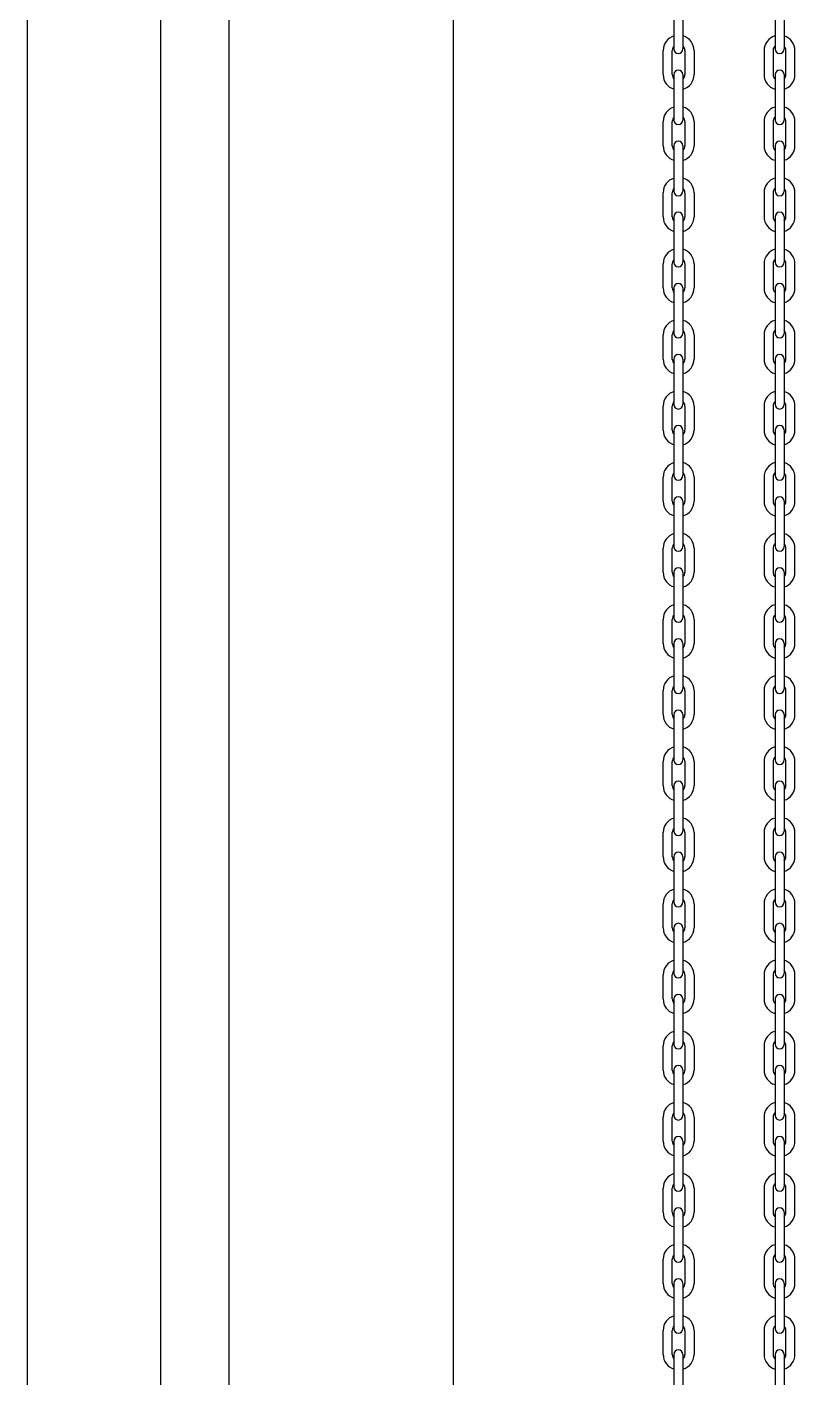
# Model space of a CAD drawing. Header units: millimetres. Extents: x 909 to 159266, y 137 to 21462.
# Drawn here: x 90948.8 to 91174.2, y 16681.1 to 17077.6 of the extents above; entities that cross this region are included whole.
import ezdxf

# ---------------------------------------------------------------- set-up
doc = ezdxf.new("R2010")
doc.units = ezdxf.units.MM
doc.header["$LTSCALE"] = 50
doc.header["$MEASUREMENT"] = 0
doc.layers.add('OHD Frame', color=2, linetype='Continuous')
doc.layers.add('OHD Track', color=4, linetype='Continuous')

msp = doc.modelspace()

# ---------------------------------------------------------------- linework, layer by layer
at = {"color": 7, "linetype": 'Continuous'}
for p, q in [((91138.62, 17084.46, 0), (91138.62, 17071.13, 0)), ((91141.29, 17084.46, 0), (91141.29, 17071.13, 0)), ((91168.37, 17084.46, 0), (91168.37, 17071.13, 0)), ((91171.04, 17084.46, 0), (91171.04, 17071.13, 0)), ((91135.49, 17063.59, 0), (91135.49, 17070.66, 0)), ((91138.16, 17063.59, 0), (91138.16, 17070.66, 0)), ((91141.89, 17070.66, 0), (91141.89, 17063.59, 0)), ((91144.56, 17070.66, 0), (91144.56, 17063.59, 0)), ((91165.1, 17070.66, 0), (91165.1, 17063.59, 0)), ((91167.77, 17070.66, 0), (91167.77, 17063.59, 0)), ((91171.5, 17063.59, 0), (91171.5, 17070.66, 0)), ((91174.17, 17063.59, 0), (91174.17, 17070.66, 0)), ((91138.62, 17063.59, 0), (91138.62, 17050.26, 0)), ((91141.29, 17063.59, 0), (91141.29, 17050.26, 0)), ((91168.37, 17063.59, 0), (91168.37, 17050.26, 0)), ((91171.04, 17063.59, 0), (91171.04, 17050.26, 0)), ((91135.49, 17042.73, 0), (91135.49, 17049.79, 0)), ((91138.16, 17042.73, 0), (91138.16, 17049.79, 0)), ((91141.89, 17049.79, 0), (91141.89, 17042.73, 0)), ((91144.56, 17049.79, 0), (91144.56, 17042.73, 0)), ((91165.1, 17049.79, 0), (91165.1, 17042.73, 0)), ((91167.77, 17049.79, 0), (91167.77, 17042.73, 0)), ((91171.5, 17042.73, 0), (91171.5, 17049.79, 0)), ((91174.17, 17042.73, 0), (91174.17, 17049.79, 0)), ((91138.62, 17042.73, 0), (91138.62, 17029.39, 0)), ((91141.29, 17042.73, 0), (91141.29, 17029.39, 0)), ((91168.37, 17042.73, 0), (91168.37, 17029.39, 0)), ((91171.04, 17042.73, 0), (91171.04, 17029.39, 0)), ((91135.49, 17021.86, 0), (91135.49, 17028.93, 0)), ((91138.16, 17021.86, 0), (91138.16, 17028.93, 0)), ((91141.89, 17028.93, 0), (91141.89, 17021.86, 0)), ((91144.56, 17028.93, 0), (91144.56, 17021.86, 0)), ((91165.1, 17028.93, 0), (91165.1, 17021.86, 0)), ((91167.77, 17028.93, 0), (91167.77, 17021.86, 0)), ((91171.5, 17021.86, 0), (91171.5, 17028.93, 0)), ((91174.17, 17021.86, 0), (91174.17, 17028.93, 0)), ((91138.62, 17021.86, 0), (91138.62, 17008.53, 0)), ((91141.29, 17021.86, 0), (91141.29, 17008.53, 0)), ((91168.37, 17021.86, 0), (91168.37, 17008.53, 0)), ((91171.04, 17021.86, 0), (91171.04, 17008.53, 0)), ((91135.49, 17000.99, 0), (91135.49, 17008.06, 0)), ((91138.16, 17000.99, 0), (91138.16, 17008.06, 0)), ((91141.89, 17008.06, 0), (91141.89, 17000.99, 0)), ((91144.56, 17008.06, 0), (91144.56, 17000.99, 0)), ((91165.1, 17008.06, 0), (91165.1, 17000.99, 0)), ((91167.77, 17008.06, 0), (91167.77, 17000.99, 0)), ((91171.5, 17000.99, 0), (91171.5, 17008.06, 0)), ((91174.17, 17000.99, 0), (91174.17, 17008.06, 0)), ((91138.62, 17000.99, 0), (91138.62, 16987.66, 0)), ((91141.29, 17000.99, 0), (91141.29, 16987.66, 0)), ((91168.37, 17000.99, 0), (91168.37, 16987.66, 0)), ((91171.04, 17000.99, 0), (91171.04, 16987.66, 0)), ((91135.49, 16980.13, 0), (91135.49, 16987.19, 0)), ((91138.16, 16980.13, 0), (91138.16, 16987.19, 0)), ((91141.89, 16987.19, 0), (91141.89, 16980.13, 0)), ((91144.56, 16987.19, 0), (91144.56, 16980.13, 0)), ((91165.1, 16987.19, 0), (91165.1, 16980.13, 0)), ((91167.77, 16987.19, 0), (91167.77, 16980.13, 0)), ((91171.5, 16980.13, 0), (91171.5, 16987.19, 0)), ((91174.17, 16980.13, 0), (91174.17, 16987.19, 0)), ((91138.62, 16980.13, 0), (91138.62, 16966.79, 0)), ((91141.29, 16980.13, 0), (91141.29, 16966.79, 0)), ((91168.37, 16980.13, 0), (91168.37, 16966.79, 0)), ((91171.04, 16980.13, 0), (91171.04, 16966.79, 0)), ((91135.49, 16959.26, 0), (91135.49, 16966.33, 0)), ((91138.16, 16959.26, 0), (91138.16, 16966.33, 0)), ((91141.89, 16966.33, 0), (91141.89, 16959.26, 0)), ((91144.56, 16966.33, 0), (91144.56, 16959.26, 0)), ((91165.1, 16966.33, 0), (91165.1, 16959.26, 0)), ((91167.77, 16966.33, 0), (91167.77, 16959.26, 0)), ((91171.5, 16959.26, 0), (91171.5, 16966.33, 0)), ((91174.17, 16959.26, 0), (91174.17, 16966.33, 0)), ((91138.62, 16959.26, 0), (91138.62, 16945.93, 0)), ((91141.29, 16959.26, 0), (91141.29, 16945.93, 0)), ((91168.37, 16959.26, 0), (91168.37, 16945.93, 0)), ((91171.04, 16959.26, 0), (91171.04, 16945.93, 0)), ((91135.49, 16938.39, 0), (91135.49, 16945.46, 0)), ((91138.16, 16938.39, 0), (91138.16, 16945.46, 0)), ((91141.89, 16945.46, 0), (91141.89, 16938.39, 0)), ((91144.56, 16945.46, 0), (91144.56, 16938.39, 0)), ((91165.1, 16945.46, 0), (91165.1, 16938.39, 0)), ((91167.77, 16945.46, 0), (91167.77, 16938.39, 0)), ((91171.5, 16938.39, 0), (91171.5, 16945.46, 0)), ((91174.17, 16938.39, 0), (91174.17, 16945.46, 0)), ((91138.62, 16938.39, 0), (91138.62, 16925.06, 0)), ((91141.29, 16938.39, 0), (91141.29, 16925.06, 0)), ((91168.37, 16938.39, 0), (91168.37, 16925.06, 0)), ((91171.04, 16938.39, 0), (91171.04, 16925.06, 0)), ((91135.49, 16917.53, 0), (91135.49, 16924.59, 0)), ((91138.16, 16917.53, 0), (91138.16, 16924.59, 0)), ((91141.89, 16924.59, 0), (91141.89, 16917.53, 0)), ((91144.56, 16924.59, 0), (91144.56, 16917.53, 0)), ((91165.1, 16924.59, 0), (91165.1, 16917.53, 0)), ((91167.77, 16924.59, 0), (91167.77, 16917.53, 0)), ((91171.5, 16917.53, 0), (91171.5, 16924.59, 0)), ((91174.17, 16917.53, 0), (91174.17, 16924.59, 0)), ((91138.62, 16917.53, 0), (91138.62, 16904.19, 0)), ((91141.29, 16917.53, 0), (91141.29, 16904.19, 0)), ((91168.37, 16917.53, 0), (91168.37, 16904.19, 0)), ((91171.04, 16917.53, 0), (91171.04, 16904.19, 0)), ((91135.49, 16896.66, 0), (91135.49, 16903.73, 0)), ((91138.16, 16896.66, 0), (91138.16, 16903.73, 0)), ((91141.89, 16903.73, 0), (91141.89, 16896.66, 0)), ((91144.56, 16903.73, 0), (91144.56, 16896.66, 0)), ((91165.1, 16903.73, 0), (91165.1, 16896.66, 0)), ((91167.77, 16903.73, 0), (91167.77, 16896.66, 0)), ((91171.5, 16896.66, 0), (91171.5, 16903.73, 0)), ((91174.17, 16896.66, 0), (91174.17, 16903.73, 0)), ((91138.62, 16896.66, 0), (91138.62, 16883.33, 0)), ((91141.29, 16896.66, 0), (91141.29, 16883.33, 0)), ((91168.37, 16896.66, 0), (91168.37, 16883.33, 0)), ((91171.04, 16896.66, 0), (91171.04, 16883.33, 0)), ((91135.49, 16875.79, 0), (91135.49, 16882.86, 0)), ((91138.16, 16875.79, 0), (91138.16, 16882.86, 0)), ((91141.89, 16882.86, 0), (91141.89, 16875.79, 0)), ((91144.56, 16882.86, 0), (91144.56, 16875.79, 0)), ((91165.1, 16882.86, 0), (91165.1, 16875.79, 0)), ((91167.77, 16882.86, 0), (91167.77, 16875.79, 0)), ((91171.5, 16875.79, 0), (91171.5, 16882.86, 0)), ((91174.17, 16875.79, 0), (91174.17, 16882.86, 0)), ((91138.62, 16875.79, 0), (91138.62, 16862.46, 0)), ((91141.29, 16875.79, 0), (91141.29, 16862.46, 0)), ((91168.37, 16875.79, 0), (91168.37, 16862.46, 0)), ((91171.04, 16875.79, 0), (91171.04, 16862.46, 0)), ((91135.49, 16854.93, 0), (91135.49, 16861.99, 0)), ((91138.16, 16854.93, 0), (91138.16, 16861.99, 0)), ((91141.89, 16861.99, 0), (91141.89, 16854.93, 0)), ((91144.56, 16861.99, 0), (91144.56, 16854.93, 0)), ((91165.1, 16861.99, 0), (91165.1, 16854.93, 0)), ((91167.77, 16861.99, 0), (91167.77, 16854.93, 0)), ((91171.5, 16854.93, 0), (91171.5, 16861.99, 0)), ((91174.17, 16854.93, 0), (91174.17, 16861.99, 0)), ((91138.62, 16854.93, 0), (91138.62, 16841.59, 0)), ((91141.29, 16854.93, 0), (91141.29, 16841.59, 0)), ((91168.37, 16854.93, 0), (91168.37, 16841.59, 0)), ((91171.04, 16854.93, 0), (91171.04, 16841.59, 0)), ((91135.49, 16834.06, 0), (91135.49, 16841.13, 0)), ((91138.16, 16834.06, 0), (91138.16, 16841.13, 0)), ((91141.89, 16841.13, 0), (91141.89, 16834.06, 0)), ((91144.56, 16841.13, 0), (91144.56, 16834.06, 0)), ((91165.1, 16841.13, 0), (91165.1, 16834.06, 0)), ((91167.77, 16841.13, 0), (91167.77, 16834.06, 0)), ((91171.5, 16834.06, 0), (91171.5, 16841.13, 0)), ((91174.17, 16834.06, 0), (91174.17, 16841.13, 0)), ((91138.62, 16834.06, 0), (91138.62, 16820.73, 0)), ((91141.29, 16834.06, 0), (91141.29, 16820.73, 0)), ((91168.37, 16834.06, 0), (91168.37, 16820.73, 0)), ((91171.04, 16834.06, 0), (91171.04, 16820.73, 0)), ((91135.49, 16813.19, 0), (91135.49, 16820.26, 0)), ((91138.16, 16813.19, 0), (91138.16, 16820.26, 0)), ((91141.89, 16820.26, 0), (91141.89, 16813.19, 0)), ((91144.56, 16820.26, 0), (91144.56, 16813.19, 0)), ((91165.1, 16820.26, 0), (91165.1, 16813.19, 0)), ((91167.77, 16820.26, 0), (91167.77, 16813.19, 0)), ((91171.5, 16813.19, 0), (91171.5, 16820.26, 0)), ((91174.17, 16813.19, 0), (91174.17, 16820.26, 0)), ((91138.62, 16813.19, 0), (91138.62, 16799.86, 0)), ((91141.29, 16813.19, 0), (91141.29, 16799.86, 0)), ((91168.37, 16813.19, 0), (91168.37, 16799.86, 0)), ((91171.04, 16813.19, 0), (91171.04, 16799.86, 0)), ((91135.49, 16792.33, 0), (91135.49, 16799.39, 0)), ((91138.16, 16792.33, 0), (91138.16, 16799.39, 0)), ((91141.89, 16799.39, 0), (91141.89, 16792.33, 0)), ((91144.56, 16799.39, 0), (91144.56, 16792.33, 0)), ((91165.1, 16799.39, 0), (91165.1, 16792.33, 0)), ((91167.77, 16799.39, 0), (91167.77, 16792.33, 0)), ((91171.5, 16792.33, 0), (91171.5, 16799.39, 0)), ((91174.17, 16792.33, 0), (91174.17, 16799.39, 0)), ((91138.62, 16792.33, 0), (91138.62, 16778.99, 0)), ((91141.29, 16792.33, 0), (91141.29, 16778.99, 0)), ((91168.37, 16792.33, 0), (91168.37, 16778.99, 0)), ((91171.04, 16792.33, 0), (91171.04, 16778.99, 0)), ((91135.49, 16771.46, 0), (91135.49, 16778.53, 0)), ((91138.16, 16771.46, 0), (91138.16, 16778.53, 0)), ((91141.89, 16778.53, 0), (91141.89, 16771.46, 0)), ((91144.56, 16778.53, 0), (91144.56, 16771.46, 0)), ((91165.1, 16778.53, 0), (91165.1, 16771.46, 0)), ((91167.77, 16778.53, 0), (91167.77, 16771.46, 0)), ((91171.5, 16771.46, 0), (91171.5, 16778.53, 0)), ((91174.17, 16771.46, 0), (91174.17, 16778.53, 0)), ((91138.62, 16771.46, 0), (91138.62, 16758.13, 0)), ((91141.29, 16771.46, 0), (91141.29, 16758.13, 0)), ((91168.37, 16771.46, 0), (91168.37, 16758.13, 0)), ((91171.04, 16771.46, 0), (91171.04, 16758.13, 0)), ((91135.49, 16750.59, 0), (91135.49, 16757.66, 0)), ((91138.16, 16750.59, 0), (91138.16, 16757.66, 0)), ((91141.89, 16757.66, 0), (91141.89, 16750.59, 0)), ((91144.56, 16757.66, 0), (91144.56, 16750.59, 0)), ((91165.1, 16757.66, 0), (91165.1, 16750.59, 0)), ((91167.77, 16757.66, 0), (91167.77, 16750.59, 0)), ((91171.5, 16750.59, 0), (91171.5, 16757.66, 0)), ((91174.17, 16750.59, 0), (91174.17, 16757.66, 0)), ((91138.62, 16750.59, 0), (91138.62, 16737.26, 0)), ((91141.29, 16750.59, 0), (91141.29, 16737.26, 0)), ((91168.37, 16750.59, 0), (91168.37, 16737.26, 0)), ((91171.04, 16750.59, 0), (91171.04, 16737.26, 0)), ((91135.49, 16729.73, 0), (91135.49, 16736.79, 0)), ((91138.16, 16729.73, 0), (91138.16, 16736.79, 0)), ((91141.89, 16736.79, 0), (91141.89, 16729.73, 0)), ((91144.56, 16736.79, 0), (91144.56, 16729.73, 0)), ((91165.1, 16736.79, 0), (91165.1, 16729.73, 0)), ((91167.77, 16736.79, 0), (91167.77, 16729.73, 0)), ((91171.5, 16729.73, 0), (91171.5, 16736.79, 0)), ((91174.17, 16729.73, 0), (91174.17, 16736.79, 0)), ((91138.62, 16729.73, 0), (91138.62, 16716.39, 0)), ((91141.29, 16729.73, 0), (91141.29, 16716.39, 0)), ((91168.37, 16729.73, 0), (91168.37, 16716.39, 0)), ((91171.04, 16729.73, 0), (91171.04, 16716.39, 0)), ((91135.49, 16708.86, 0), (91135.49, 16715.93, 0)), ((91138.16, 16708.86, 0), (91138.16, 16715.93, 0)), ((91141.89, 16715.93, 0), (91141.89, 16708.86, 0)), ((91144.56, 16715.93, 0), (91144.56, 16708.86, 0)), ((91165.1, 16715.93, 0), (91165.1, 16708.86, 0)), ((91167.77, 16715.93, 0), (91167.77, 16708.86, 0)), ((91171.5, 16708.86, 0), (91171.5, 16715.93, 0)), ((91174.17, 16708.86, 0), (91174.17, 16715.93, 0)), ((91138.62, 16708.86, 0), (91138.62, 16695.53, 0)), ((91141.29, 16708.86, 0), (91141.29, 16695.53, 0)), ((91168.37, 16708.86, 0), (91168.37, 16695.53, 0)), ((91171.04, 16708.86, 0), (91171.04, 16695.53, 0)), ((91135.49, 16687.99, 0), (91135.49, 16695.06, 0)), ((91138.16, 16687.99, 0), (91138.16, 16695.06, 0)), ((91141.89, 16695.06, 0), (91141.89, 16687.99, 0)), ((91144.56, 16695.06, 0), (91144.56, 16687.99, 0)), ((91165.1, 16695.06, 0), (91165.1, 16687.99, 0)), ((91167.77, 16695.06, 0), (91167.77, 16687.99, 0)), ((91171.5, 16687.99, 0), (91171.5, 16695.06, 0)), ((91174.17, 16687.99, 0), (91174.17, 16695.06, 0)), ((91138.62, 16687.99, 0), (91138.62, 16674.66, 0)), ((91141.29, 16687.99, 0), (91141.29, 16674.66, 0)), ((91168.37, 16687.99, 0), (91168.37, 16674.66, 0)), ((91171.04, 16687.99, 0), (91171.04, 16674.66, 0))]:
    msp.add_line(p, q, dxfattribs=at)
for centre, radius, start, end in [((91139.96, 17070.66, 0), 4.47, 106.4768, 180), ((91140.09, 17070.66, 0), 4.47, 0, 73.5232), ((91169.57, 17070.66, 0), 4.47, 106.4768, 180), ((91169.7, 17070.66, 0), 4.47, 0, 73.5232), ((91139.96, 17070.66, 0), 1.8, 134.9422, 180), ((91139.96, 17071.13, 0), 1.33, 180, 0), ((91140.09, 17070.66, 0), 1.8, 0, 45.0578), ((91169.57, 17070.66, 0), 1.8, 134.9422, 180), ((91169.7, 17071.13, 0), 1.33, 180, 0), ((91169.7, 17070.66, 0), 1.8, 0, 45.0578), ((91139.96, 17063.59, 0), 1.33, 0, 180), ((91169.7, 17063.59, 0), 1.33, 0, 180), ((91139.96, 17063.59, 0), 4.47, 180, 253.5232), ((91139.96, 17063.59, 0), 1.8, 180, 225.0578), ((91140.09, 17063.59, 0), 4.47, 286.4768, 0), ((91140.09, 17063.59, 0), 1.8, 314.9422, 0), ((91169.57, 17063.59, 0), 4.47, 180, 253.5232), ((91169.57, 17063.59, 0), 1.8, 180, 225.0578), ((91169.7, 17063.59, 0), 4.47, 286.4768, 0), ((91169.7, 17063.59, 0), 1.8, 314.9422, 0), ((91139.96, 17049.79, 0), 4.47, 106.4768, 180), ((91140.09, 17049.79, 0), 4.47, 0, 73.5232), ((91169.57, 17049.79, 0), 4.47, 106.4768, 180), ((91169.7, 17049.79, 0), 4.47, 0, 73.5232), ((91139.96, 17049.79, 0), 1.8, 134.9422, 180), ((91139.96, 17050.26, 0), 1.33, 180, 0), ((91140.09, 17049.79, 0), 1.8, 0, 45.0578), ((91169.57, 17049.79, 0), 1.8, 134.9422, 180), ((91169.7, 17050.26, 0), 1.33, 180, 0), ((91169.7, 17049.79, 0), 1.8, 0, 45.0578), ((91139.96, 17042.73, 0), 4.47, 180, 253.5232), ((91139.96, 17042.73, 0), 1.8, 180, 225.0578), ((91139.96, 17042.73, 0), 1.33, 0, 180), ((91140.09, 17042.73, 0), 4.47, 286.4768, 0), ((91140.09, 17042.73, 0), 1.8, 314.9422, 0), ((91169.57, 17042.73, 0), 4.47, 180, 253.5232), ((91169.57, 17042.73, 0), 1.8, 180, 225.0578), ((91169.7, 17042.73, 0), 1.33, 0, 180), ((91169.7, 17042.73, 0), 4.47, 286.4768, 0), ((91169.7, 17042.73, 0), 1.8, 314.9422, 0), ((91139.96, 17028.93, 0), 4.47, 106.4768, 180), ((91140.09, 17028.93, 0), 4.47, 0, 73.5232), ((91169.57, 17028.93, 0), 4.47, 106.4768, 180), ((91169.7, 17028.93, 0), 4.47, 0, 73.5232), ((91139.96, 17028.93, 0), 1.8, 134.9422, 180), ((91139.96, 17029.39, 0), 1.33, 180, 0), ((91140.09, 17028.93, 0), 1.8, 0, 45.0578), ((91169.57, 17028.93, 0), 1.8, 134.9422, 180), ((91169.7, 17029.39, 0), 1.33, 180, 0), ((91169.7, 17028.93, 0), 1.8, 0, 45.0578), ((91139.96, 17021.86, 0), 4.47, 180, 253.5232), ((91139.96, 17021.86, 0), 1.8, 180, 225.0578), ((91139.96, 17021.86, 0), 1.33, 0, 180), ((91140.09, 17021.86, 0), 4.47, 286.4768, 0), ((91140.09, 17021.86, 0), 1.8, 314.9422, 0), ((91169.57, 17021.86, 0), 4.47, 180, 253.5232), ((91169.57, 17021.86, 0), 1.8, 180, 225.0578), ((91169.7, 17021.86, 0), 1.33, 0, 180), ((91169.7, 17021.86, 0), 4.47, 286.4768, 0), ((91169.7, 17021.86, 0), 1.8, 314.9422, 0), ((91139.96, 17008.06, 0), 4.47, 106.4768, 180), ((91139.96, 17008.06, 0), 1.8, 134.9422, 180), ((91139.96, 17008.53, 0), 1.33, 180, 0), ((91140.09, 17008.06, 0), 4.47, 0, 73.5232), ((91140.09, 17008.06, 0), 1.8, 0, 45.0578), ((91169.57, 17008.06, 0), 4.47, 106.4768, 180), ((91169.57, 17008.06, 0), 1.8, 134.9422, 180), ((91169.7, 17008.53, 0), 1.33, 180, 0), ((91169.7, 17008.06, 0), 4.47, 0, 73.5232), ((91169.7, 17008.06, 0), 1.8, 0, 45.0578), ((91139.96, 17000.98, 0), 4.47, 180, 253.5232), ((91139.96, 17000.99, 0), 1.8, 180, 225.0578), ((91139.96, 17000.98, 0), 1.8, 180, 225.0578), ((91139.96, 17000.99, 0), 1.33, 0, 180), ((91140.09, 17000.99, 0), 1.8, 314.9422, 0), ((91140.09, 17000.98, 0), 4.47, 286.4768, 0), ((91169.57, 17000.98, 0), 4.47, 180, 253.5232), ((91169.57, 17000.99, 0), 1.8, 180, 225.0578), ((91169.57, 17000.98, 0), 1.8, 180, 225.0578), ((91169.7, 17000.99, 0), 1.33, 0, 180), ((91169.7, 17000.98, 0), 4.47, 286.4768, 0), ((91169.7, 17000.99, 0), 1.8, 314.9422, 0), ((91139.96, 16987.19, 0), 4.47, 106.4768, 180), ((91140.09, 16987.19, 0), 4.47, 0, 73.5232), ((91169.57, 16987.19, 0), 4.47, 106.4768, 180), ((91169.7, 16987.19, 0), 4.47, 0, 73.5232), ((91139.96, 16987.19, 0), 1.8, 134.9422, 180), ((91139.96, 16987.66, 0), 1.33, 180, 0), ((91140.09, 16987.19, 0), 1.8, 0, 45.0578), ((91169.57, 16987.19, 0), 1.8, 134.9422, 180), ((91169.7, 16987.66, 0), 1.33, 180, 0), ((91169.7, 16987.19, 0), 1.8, 0, 45.0578), ((91139.96, 16980.13, 0), 1.33, 0, 180), ((91169.7, 16980.13, 0), 1.33, 0, 180), ((91139.96, 16980.13, 0), 4.47, 180, 253.5232), ((91139.96, 16980.13, 0), 1.8, 180, 225.0578), ((91140.09, 16980.13, 0), 4.47, 286.4768, 0), ((91140.09, 16980.13, 0), 1.8, 314.9422, 0), ((91169.57, 16980.13, 0), 4.47, 180, 253.5232), ((91169.57, 16980.13, 0), 1.8, 180, 225.0578), ((91169.7, 16980.13, 0), 4.47, 286.4768, 0), ((91169.7, 16980.13, 0), 1.8, 314.9422, 0), ((91139.96, 16966.33, 0), 4.47, 106.4768, 180), ((91140.09, 16966.33, 0), 4.47, 0, 73.5232), ((91169.57, 16966.33, 0), 4.47, 106.4768, 180), ((91169.7, 16966.33, 0), 4.47, 0, 73.5232), ((91139.96, 16966.33, 0), 1.8, 134.9422, 180), ((91139.96, 16966.79, 0), 1.33, 180, 0), ((91140.09, 16966.33, 0), 1.8, 0, 45.0578), ((91169.57, 16966.33, 0), 1.8, 134.9422, 180), ((91169.7, 16966.79, 0), 1.33, 180, 0), ((91169.7, 16966.33, 0), 1.8, 0, 45.0578), ((91139.96, 16959.26, 0), 4.47, 180, 253.5232), ((91139.96, 16959.26, 0), 1.8, 180, 225.0578), ((91139.96, 16959.26, 0), 1.33, 0, 180), ((91140.09, 16959.26, 0), 4.47, 286.4768, 0), ((91140.09, 16959.26, 0), 1.8, 314.9422, 0), ((91169.57, 16959.26, 0), 4.47, 180, 253.5232), ((91169.57, 16959.26, 0), 1.8, 180, 225.0578), ((91169.7, 16959.26, 0), 1.33, 0, 180), ((91169.7, 16959.26, 0), 4.47, 286.4768, 0), ((91169.7, 16959.26, 0), 1.8, 314.9422, 0), ((91139.96, 16945.46, 0), 4.47, 106.4768, 180), ((91140.09, 16945.46, 0), 4.47, 0, 73.5232), ((91169.57, 16945.46, 0), 4.47, 106.4768, 180), ((91169.7, 16945.46, 0), 4.47, 0, 73.5232), ((91139.96, 16945.46, 0), 1.8, 134.9422, 180), ((91139.96, 16945.93, 0), 1.33, 180, 0), ((91140.09, 16945.46, 0), 1.8, 0, 45.0578), ((91169.57, 16945.46, 0), 1.8, 134.9422, 180), ((91169.7, 16945.93, 0), 1.33, 180, 0), ((91169.7, 16945.46, 0), 1.8, 0, 45.0578), ((91139.96, 16938.39, 0), 4.47, 180, 253.5232), ((91139.96, 16938.39, 0), 1.8, 180, 225.0578), ((91139.96, 16938.39, 0), 1.33, 0, 180), ((91140.09, 16938.39, 0), 4.47, 286.4768, 0), ((91140.09, 16938.39, 0), 1.8, 314.9422, 0), ((91169.57, 16938.39, 0), 4.47, 180, 253.5232), ((91169.57, 16938.39, 0), 1.8, 180, 225.0578), ((91169.7, 16938.39, 0), 1.33, 0, 180), ((91169.7, 16938.39, 0), 4.47, 286.4768, 0), ((91169.7, 16938.39, 0), 1.8, 314.9422, 0), ((91139.96, 16924.59, 0), 4.47, 106.4768, 180), ((91139.96, 16924.59, 0), 1.8, 134.9422, 180), ((91140.09, 16924.59, 0), 4.47, 0, 73.5232), ((91140.09, 16924.59, 0), 1.8, 0, 45.0578), ((91169.57, 16924.59, 0), 4.47, 106.4768, 180), ((91169.57, 16924.59, 0), 1.8, 134.9422, 180), ((91169.7, 16924.59, 0), 4.47, 0, 73.5232), ((91169.7, 16924.59, 0), 1.8, 0, 45.0578), ((91139.96, 16925.06, 0), 1.33, 180, 0), ((91169.7, 16925.06, 0), 1.33, 180, 0), ((91139.96, 16917.53, 0), 4.47, 180, 253.5232), ((91139.96, 16917.53, 0), 1.8, 180, 225.0578), ((91139.96, 16917.53, 0), 1.33, 0, 180), ((91140.09, 16917.53, 0), 4.47, 286.4768, 0), ((91140.09, 16917.53, 0), 1.8, 314.9422, 0), ((91169.57, 16917.53, 0), 4.47, 180, 253.5232), ((91169.57, 16917.53, 0), 1.8, 180, 225.0578), ((91169.7, 16917.53, 0), 1.33, 0, 180), ((91169.7, 16917.53, 0), 4.47, 286.4768, 0), ((91169.7, 16917.53, 0), 1.8, 314.9422, 0), ((91139.96, 16903.73, 0), 4.47, 106.4768, 180), ((91140.09, 16903.73, 0), 4.47, 0, 73.5232), ((91169.57, 16903.73, 0), 4.47, 106.4768, 180), ((91169.7, 16903.73, 0), 4.47, 0, 73.5232), ((91139.96, 16903.73, 0), 1.8, 134.9422, 180), ((91139.96, 16904.19, 0), 1.33, 180, 0), ((91140.09, 16903.73, 0), 1.8, 0, 45.0578), ((91169.57, 16903.73, 0), 1.8, 134.9422, 180), ((91169.7, 16904.19, 0), 1.33, 180, 0), ((91169.7, 16903.73, 0), 1.8, 0, 45.0578), ((91139.96, 16896.66, 0), 1.33, 0, 180), ((91169.7, 16896.66, 0), 1.33, 0, 180), ((91139.96, 16896.66, 0), 4.47, 180, 253.5232), ((91139.96, 16896.66, 0), 1.8, 180, 225.0578), ((91140.09, 16896.66, 0), 4.47, 286.4768, 0), ((91140.09, 16896.66, 0), 1.8, 314.9422, 0), ((91169.57, 16896.66, 0), 4.47, 180, 253.5232), ((91169.57, 16896.66, 0), 1.8, 180, 225.0578), ((91169.7, 16896.66, 0), 4.47, 286.4768, 0), ((91169.7, 16896.66, 0), 1.8, 314.9422, 0), ((91139.96, 16882.86, 0), 4.47, 106.4768, 180), ((91140.09, 16882.86, 0), 4.47, 0, 73.5232), ((91169.57, 16882.86, 0), 4.47, 106.4768, 180), ((91169.7, 16882.86, 0), 4.47, 0, 73.5232), ((91139.96, 16882.86, 0), 1.8, 134.9422, 180), ((91139.96, 16883.33, 0), 1.33, 180, 0), ((91140.09, 16882.86, 0), 1.8, 0, 45.0578), ((91169.57, 16882.86, 0), 1.8, 134.9422, 180), ((91169.7, 16883.33, 0), 1.33, 180, 0), ((91169.7, 16882.86, 0), 1.8, 0, 45.0578), ((91139.96, 16875.79, 0), 4.47, 180, 253.5232), ((91139.96, 16875.79, 0), 1.8, 180, 225.0578), ((91139.96, 16875.79, 0), 1.33, 0, 180), ((91140.09, 16875.79, 0), 4.47, 286.4768, 0), ((91140.09, 16875.79, 0), 1.8, 314.9422, 0), ((91169.57, 16875.79, 0), 4.47, 180, 253.5232), ((91169.57, 16875.79, 0), 1.8, 180, 225.0578), ((91169.7, 16875.79, 0), 1.33, 0, 180), ((91169.7, 16875.79, 0), 4.47, 286.4768, 0), ((91169.7, 16875.79, 0), 1.8, 314.9422, 0), ((91139.96, 16861.99, 0), 4.47, 106.4768, 180), ((91140.09, 16861.99, 0), 4.47, 0, 73.5232), ((91169.57, 16861.99, 0), 4.47, 106.4768, 180), ((91169.7, 16861.99, 0), 4.47, 0, 73.5232), ((91139.96, 16861.99, 0), 1.8, 134.9422, 180), ((91139.96, 16862.46, 0), 1.33, 180, 0), ((91140.09, 16861.99, 0), 1.8, 0, 45.0578), ((91169.57, 16861.99, 0), 1.8, 134.9422, 180), ((91169.7, 16862.46, 0), 1.33, 180, 0), ((91169.7, 16861.99, 0), 1.8, 0, 45.0578), ((91139.96, 16854.93, 0), 4.47, 180, 253.5232), ((91139.96, 16854.93, 0), 1.8, 180, 225.0578), ((91139.96, 16854.93, 0), 1.33, 0, 180), ((91140.09, 16854.93, 0), 4.47, 286.4768, 0), ((91140.09, 16854.93, 0), 1.8, 314.9422, 0), ((91169.57, 16854.93, 0), 4.47, 180, 253.5232), ((91169.57, 16854.93, 0), 1.8, 180, 225.0578), ((91169.7, 16854.93, 0), 1.33, 0, 180), ((91169.7, 16854.93, 0), 4.47, 286.4768, 0), ((91169.7, 16854.93, 0), 1.8, 314.9422, 0), ((91139.96, 16841.13, 0), 4.47, 106.4768, 180), ((91139.96, 16841.13, 0), 1.8, 134.9422, 180), ((91140.09, 16841.13, 0), 4.47, 0, 73.5232), ((91140.09, 16841.13, 0), 1.8, 0, 45.0578), ((91169.57, 16841.13, 0), 4.47, 106.4768, 180), ((91169.57, 16841.13, 0), 1.8, 134.9422, 180), ((91169.7, 16841.13, 0), 4.47, 0, 73.5232), ((91169.7, 16841.13, 0), 1.8, 0, 45.0578), ((91139.96, 16841.59, 0), 1.33, 180, 0), ((91169.7, 16841.59, 0), 1.33, 180, 0), ((91139.96, 16834.06, 0), 1.33, 0, 180), ((91169.7, 16834.06, 0), 1.33, 0, 180), ((91139.96, 16834.06, 0), 4.47, 180, 253.5232), ((91139.96, 16834.06, 0), 1.8, 180, 225.0578), ((91140.09, 16834.06, 0), 4.47, 286.4768, 0), ((91140.09, 16834.06, 0), 1.8, 314.9422, 0), ((91169.57, 16834.06, 0), 4.47, 180, 253.5232), ((91169.57, 16834.06, 0), 1.8, 180, 225.0578), ((91169.7, 16834.06, 0), 4.47, 286.4768, 0), ((91169.7, 16834.06, 0), 1.8, 314.9422, 0), ((91139.96, 16820.26, 0), 4.47, 106.4768, 180), ((91140.09, 16820.26, 0), 4.47, 0, 73.5232), ((91169.57, 16820.26, 0), 4.47, 106.4768, 180), ((91169.7, 16820.26, 0), 4.47, 0, 73.5232), ((91139.96, 16820.26, 0), 1.8, 134.9422, 180), ((91139.96, 16820.73, 0), 1.33, 180, 0), ((91140.09, 16820.26, 0), 1.8, 0, 45.0578), ((91169.57, 16820.26, 0), 1.8, 134.9422, 180), ((91169.7, 16820.73, 0), 1.33, 180, 0), ((91169.7, 16820.26, 0), 1.8, 0, 45.0578), ((91139.96, 16813.19, 0), 1.33, 0, 180), ((91169.7, 16813.19, 0), 1.33, 0, 180), ((91139.96, 16813.19, 0), 4.47, 180, 253.5232), ((91139.96, 16813.19, 0), 1.8, 180, 225.0578), ((91140.09, 16813.19, 0), 4.47, 286.4768, 0), ((91140.09, 16813.19, 0), 1.8, 314.9422, 0), ((91169.57, 16813.19, 0), 4.47, 180, 253.5232), ((91169.57, 16813.19, 0), 1.8, 180, 225.0578), ((91169.7, 16813.19, 0), 4.47, 286.4768, 0), ((91169.7, 16813.19, 0), 1.8, 314.9422, 0), ((91139.96, 16799.39, 0), 4.47, 106.4768, 180), ((91140.09, 16799.39, 0), 4.47, 0, 73.5232), ((91169.57, 16799.39, 0), 4.47, 106.4768, 180), ((91169.7, 16799.39, 0), 4.47, 0, 73.5232), ((91139.96, 16799.39, 0), 1.8, 134.9422, 180), ((91139.96, 16799.86, 0), 1.33, 180, 0), ((91140.09, 16799.39, 0), 1.8, 0, 45.0578), ((91169.57, 16799.39, 0), 1.8, 134.9422, 180), ((91169.7, 16799.86, 0), 1.33, 180, 0), ((91169.7, 16799.39, 0), 1.8, 0, 45.0578), ((91139.96, 16792.33, 0), 4.47, 180, 253.5232), ((91139.96, 16792.33, 0), 1.8, 180, 225.0578), ((91139.96, 16792.33, 0), 1.33, 0, 180), ((91140.09, 16792.33, 0), 4.47, 286.4768, 0), ((91140.09, 16792.33, 0), 1.8, 314.9422, 0), ((91169.57, 16792.33, 0), 4.47, 180, 253.5232), ((91169.57, 16792.33, 0), 1.8, 180, 225.0578), ((91169.7, 16792.33, 0), 1.33, 0, 180), ((91169.7, 16792.33, 0), 4.47, 286.4768, 0), ((91169.7, 16792.33, 0), 1.8, 314.9422, 0), ((91139.96, 16778.53, 0), 4.47, 106.4768, 180), ((91140.09, 16778.53, 0), 4.47, 0, 73.5232), ((91169.57, 16778.53, 0), 4.47, 106.4768, 180), ((91169.7, 16778.53, 0), 4.47, 0, 73.5232), ((91139.96, 16778.53, 0), 1.8, 134.9422, 180), ((91139.96, 16778.99, 0), 1.33, 180, 0), ((91140.09, 16778.53, 0), 1.8, 0, 45.0578), ((91169.57, 16778.53, 0), 1.8, 134.9422, 180), ((91169.7, 16778.99, 0), 1.33, 180, 0), ((91169.7, 16778.53, 0), 1.8, 0, 45.0578), ((91139.96, 16771.46, 0), 4.47, 180, 253.5232), ((91139.96, 16771.46, 0), 1.8, 180, 225.0578), ((91139.96, 16771.46, 0), 1.33, 0, 180), ((91140.09, 16771.46, 0), 4.47, 286.4768, 0), ((91140.09, 16771.46, 0), 1.8, 314.9422, 0), ((91169.57, 16771.46, 0), 4.47, 180, 253.5232), ((91169.57, 16771.46, 0), 1.8, 180, 225.0578), ((91169.7, 16771.46, 0), 1.33, 0, 180), ((91169.7, 16771.46, 0), 4.47, 286.4768, 0), ((91169.7, 16771.46, 0), 1.8, 314.9422, 0), ((91139.96, 16757.66, 0), 4.47, 106.4768, 180), ((91139.96, 16757.66, 0), 1.8, 134.9422, 180), ((91140.09, 16757.66, 0), 4.47, 0, 73.5232), ((91140.09, 16757.66, 0), 1.8, 0, 45.0578), ((91169.57, 16757.66, 0), 4.47, 106.4768, 180), ((91169.57, 16757.66, 0), 1.8, 134.9422, 180), ((91169.7, 16757.66, 0), 4.47, 0, 73.5232), ((91169.7, 16757.66, 0), 1.8, 0, 45.0578), ((91139.96, 16758.13, 0), 1.33, 180, 0), ((91169.7, 16758.13, 0), 1.33, 180, 0), ((91139.96, 16750.59, 0), 1.33, 0, 180), ((91169.7, 16750.59, 0), 1.33, 0, 180), ((91139.96, 16750.59, 0), 4.47, 180, 253.5232), ((91139.96, 16750.59, 0), 1.8, 180, 225.0578), ((91140.09, 16750.59, 0), 4.47, 286.4768, 0), ((91140.09, 16750.59, 0), 1.8, 314.9422, 0), ((91169.57, 16750.59, 0), 4.47, 180, 253.5232), ((91169.57, 16750.59, 0), 1.8, 180, 225.0578), ((91169.7, 16750.59, 0), 4.47, 286.4768, 0), ((91169.7, 16750.59, 0), 1.8, 314.9422, 0), ((91139.96, 16736.79, 0), 4.47, 106.4768, 180), ((91140.09, 16736.79, 0), 4.47, 0, 73.5232), ((91169.57, 16736.79, 0), 4.47, 106.4768, 180), ((91169.7, 16736.79, 0), 4.47, 0, 73.5232), ((91139.96, 16736.79, 0), 1.8, 134.9422, 180), ((91139.96, 16737.26, 0), 1.33, 180, 0), ((91140.09, 16736.79, 0), 1.8, 0, 45.0578), ((91169.57, 16736.79, 0), 1.8, 134.9422, 180), ((91169.7, 16737.26, 0), 1.33, 180, 0), ((91169.7, 16736.79, 0), 1.8, 0, 45.0578), ((91139.96, 16729.73, 0), 1.33, 0, 180), ((91169.7, 16729.73, 0), 1.33, 0, 180), ((91139.96, 16729.71, 0), 4.47, 180, 253.5232), ((91139.96, 16729.73, 0), 1.8, 180, 225.0578), ((91139.96, 16729.71, 0), 1.8, 180, 225.0578), ((91140.09, 16729.73, 0), 1.8, 314.9422, 0), ((91140.09, 16729.71, 0), 4.47, 286.4768, 0), ((91169.57, 16729.71, 0), 4.47, 180, 253.5232), ((91169.57, 16729.73, 0), 1.8, 180, 225.0578), ((91169.57, 16729.71, 0), 1.8, 180, 225.0578), ((91169.7, 16729.71, 0), 4.47, 286.4768, 0), ((91169.7, 16729.73, 0), 1.8, 314.9422, 0), ((91139.96, 16715.93, 0), 4.47, 106.4768, 180), ((91140.09, 16715.93, 0), 4.47, 0, 73.5232), ((91169.57, 16715.93, 0), 4.47, 106.4768, 180), ((91169.7, 16715.93, 0), 4.47, 0, 73.5232), ((91139.96, 16715.93, 0), 1.8, 134.9422, 180), ((91139.96, 16716.39, 0), 1.33, 180, 0), ((91140.09, 16715.93, 0), 1.8, 0, 45.0578), ((91169.57, 16715.93, 0), 1.8, 134.9422, 180), ((91169.7, 16716.39, 0), 1.33, 180, 0), ((91169.7, 16715.93, 0), 1.8, 0, 45.0578), ((91139.96, 16708.84, 0), 4.47, 180, 253.5232), ((91139.96, 16708.86, 0), 1.8, 180, 225.0578), ((91139.96, 16708.84, 0), 1.8, 180, 225.0578), ((91139.96, 16708.86, 0), 1.33, 0, 180), ((91140.09, 16708.86, 0), 1.8, 314.9422, 0), ((91140.09, 16708.84, 0), 4.47, 286.4768, 0), ((91169.57, 16708.84, 0), 4.47, 180, 253.5232), ((91169.57, 16708.86, 0), 1.8, 180, 225.0578), ((91169.57, 16708.84, 0), 1.8, 180, 225.0578), ((91169.7, 16708.86, 0), 1.33, 0, 180), ((91169.7, 16708.84, 0), 4.47, 286.4768, 0), ((91169.7, 16708.86, 0), 1.8, 314.9422, 0), ((91139.96, 16695.06, 0), 4.47, 106.4768, 180), ((91140.09, 16695.06, 0), 4.47, 0, 73.5232), ((91169.57, 16695.06, 0), 4.47, 106.4768, 180), ((91169.7, 16695.06, 0), 4.47, 0, 73.5232), ((91139.96, 16695.06, 0), 1.8, 134.9422, 180), ((91139.96, 16695.53, 0), 1.33, 180, 0), ((91140.09, 16695.06, 0), 1.8, 0, 45.0578), ((91169.57, 16695.06, 0), 1.8, 134.9422, 180), ((91169.7, 16695.53, 0), 1.33, 180, 0), ((91169.7, 16695.06, 0), 1.8, 0, 45.0578), ((91139.96, 16687.99, 0), 4.47, 180, 253.5232), ((91139.96, 16687.99, 0), 1.8, 180, 225.0578), ((91139.96, 16687.99, 0), 1.33, 0, 180), ((91140.09, 16687.99, 0), 4.47, 286.4768, 0), ((91140.09, 16687.99, 0), 1.8, 314.9422, 0), ((91169.57, 16687.99, 0), 4.47, 180, 253.5232), ((91169.57, 16687.99, 0), 1.8, 180, 225.0578), ((91169.7, 16687.99, 0), 1.33, 0, 180), ((91169.7, 16687.99, 0), 4.47, 286.4768, 0), ((91169.7, 16687.99, 0), 1.8, 314.9422, 0)]:
    msp.add_arc(centre, radius, start, end, dxfattribs=at)
at = {"layer": 'OHD Frame'}
for p, q in [((90948.84, 18361.2, 0), (90948.84, 15411.2, 0)), ((91073.84, 18361.2, 0), (91073.84, 10886.2, 0))]:
    msp.add_line(p, q, dxfattribs=at)
at = {"layer": 'OHD Track'}
for p, q in [((90988.14, 10886.2, 0), (90988.14, 18092.54, 0)), ((91008.14, 10886.2, 0), (91008.14, 18092.54, 0))]:
    msp.add_line(p, q, dxfattribs=at)

doc.saveas('drawing.dxf')
